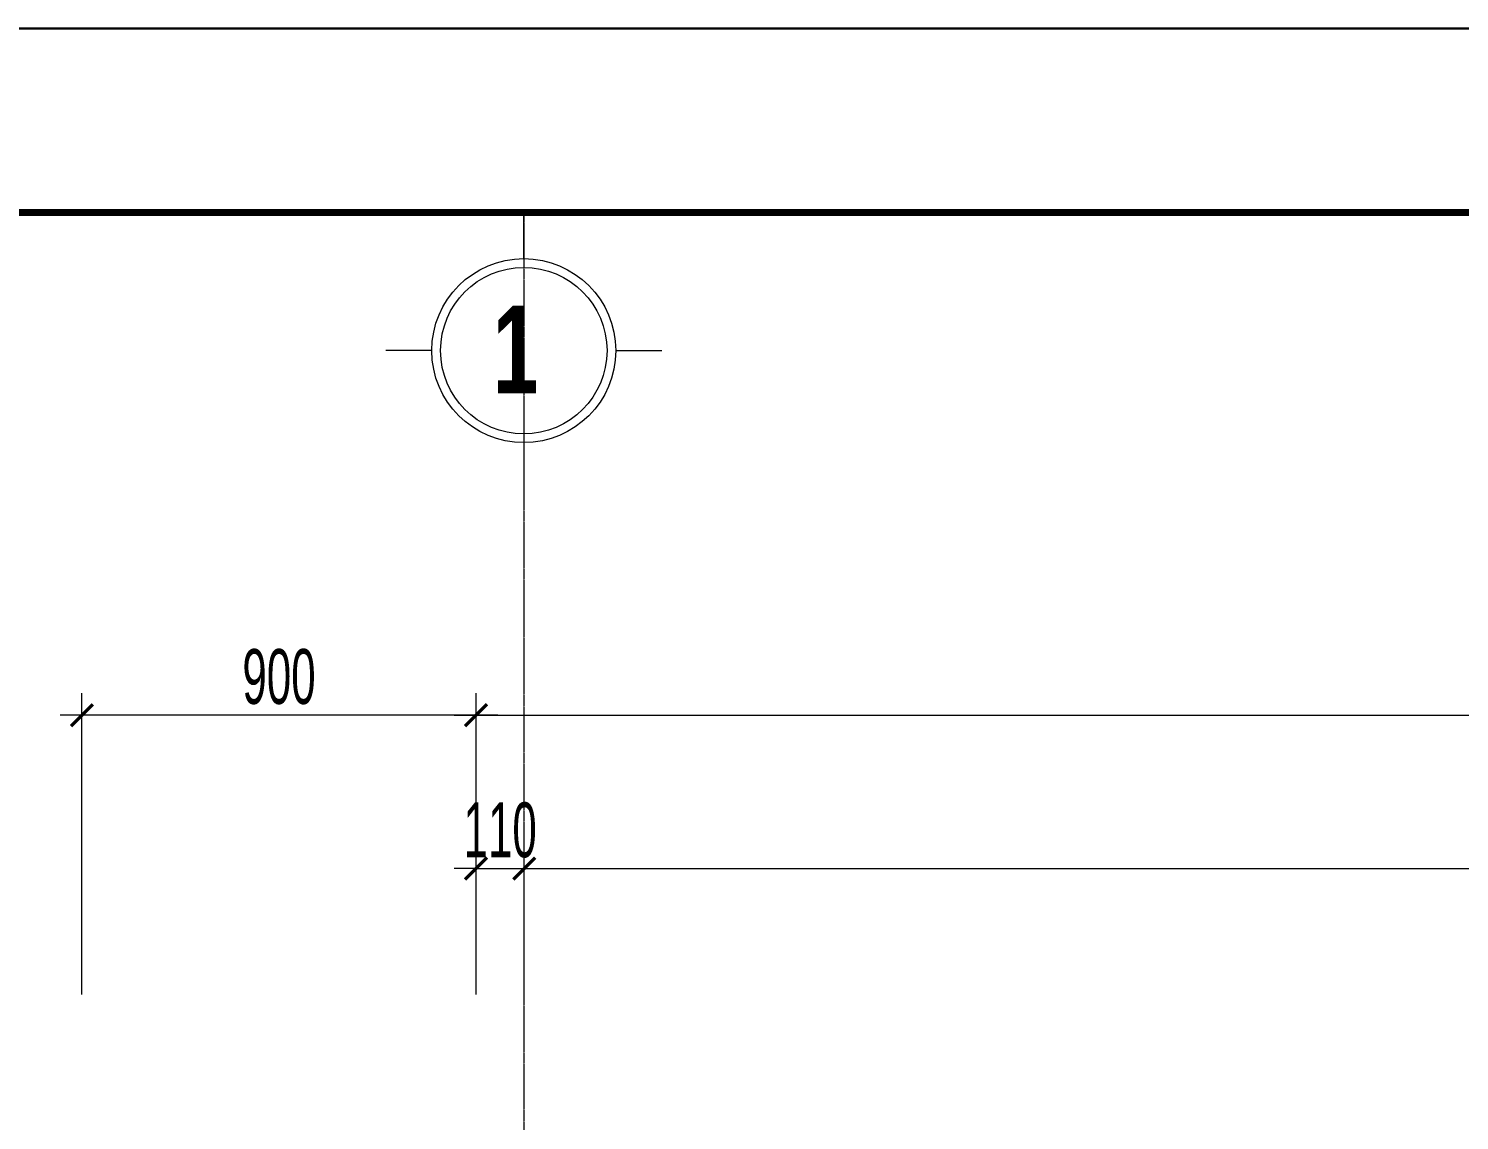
# Model space of a CAD drawing. Header units: millimetres. Extents: x 1336014 to 2939047, y -333549 to -60566.
# Drawn here: x 1366085 to 1369352, y -114101 to -111609 of the extents above; entities that cross this region are included whole.
import ezdxf

# ---------------------------------------------------------------- set-up
doc = ezdxf.new("R2010")
doc.units = ezdxf.units.MM
doc.header["$MEASUREMENT"] = 0
doc.linetypes.add('CENTER2', pattern=[1.125, 0.75, -0.125, 0.125, -0.125])
for name, color, linetype, lineweight in [('05.Text', 253, 'Continuous', 18), ('08.Dim', 156, 'Continuous', 15), ('10.truc', 250, 'CENTER2', 20), ('11.Khung bo', 32, 'Continuous', 50), ('12.Khung', 36, 'Continuous', 25)]:
    doc.layers.add(name, color=color, linetype=linetype, lineweight=lineweight)
doc.layers.add('Tpl_Bound', color=1, linetype='Continuous', plot=False)
doc.styles.add('AVANTHB', font='')
doc.styles.add('TT5_Text Dim', font='hoatbif.shx', dxfattribs={"width": 0.6})
doc.styles.get('AVANTHB').set_extended_font_data('.VnAvantH', bold=True)
doc.dimstyles.new('TT5_Dim 1-50', dxfattribs={"dimscale": 50, "dimtxt": 2.5, "dimasz": 1, "dimexe": 1, "dimexo": 0.5, "dimgap": 0.5, "dimtad": 1, "dimdec": 0, "dimzin": 0, "dimdsep": 46, "dimtxsty": 'TT5_Text Dim', "dimblk": 'ARCHTICK', "dimcen": 0, "dimdle": 1, "dimclrd": 256, "dimclre": 256, "dimclrt": 1, "dimadec": 0, "dimazin": 0, "dimtfac": 0.015, "dimtdec": 0, "dimtix": 1, "dimtmove": 2, "dimatfit": 3, "dimldrblk": 'DOT', "dimfxl": 1, "dimtolj": 1, "dimtzin": 0, "dimlwd": -1, "dimlwe": -1, "dimarcsym": 1})

# ---------------------------------------------------------------- blocks, each defined once
blk = doc.blocks.new('100')
at = {"layer": '11.Khung bo', "const_width": 26.7}
blk.add_lwpolyline([(1860913, -945239.8), (1860913, -916940.1), (1896062.6, -916940.1), (1896062.6, -945239.8)], close=True, dxfattribs=at)
blk.add_lwpolyline([(1860913, -945239.8), (1860913, -916940.1), (1896062.6, -916940.1), (1896062.6, -945239.8)], close=True, dxfattribs=at)
blk.add_lwpolyline([(1860913, -945239.8), (1860913, -916940.1), (1896062.6, -916940.1), (1896062.6, -945239.8)], close=True, dxfattribs=at)
at = {"layer": '12.Khung'}
blk.add_lwpolyline([(1901579.2, -945939.8), (1901579.2, -916240.1), (1859579.6, -916240.1), (1859579.6, -945939.8)], close=True, dxfattribs=at)
blk.add_lwpolyline([(1901579.2, -945939.8), (1901579.2, -916240.1), (1859579.6, -916240.1), (1859579.6, -945939.8)], close=True, dxfattribs=at)
blk.add_lwpolyline([(1901579.2, -945939.8), (1901579.2, -916240.1), (1859579.6, -916240.1), (1859579.6, -945939.8)], close=True, dxfattribs=at)
blk = doc.blocks.new('DANHTRUC')
for p, q in [((980383.4, -947346.6), (980383.4, -947136.6)), ((979963.4, -947766.6), (979753.4, -947766.6)), ((980803.4, -947766.6), (981013.4, -947766.6)), ((980383.4, -948186.6), (980383.4, -948396.6))]:
    blk.add_line(p, q)
for radius in [420, 380]:
    blk.add_circle((980383.4, -947766.6), radius)
blk = doc.blocks.new('_ARCHTICK')
at = {"const_width": 0.15}
blk.add_lwpolyline([(-0.5, -0.5), (0.5, 0.5)], dxfattribs=at)
blk = doc.blocks.new('*D280')
at = {"layer": '08.Dim', "transparency": 16777216}
for p, q in [((1367216.5, -113813.4), (1367216.5, -113475.9)), ((1373236.5, -113813.4), (1373236.5, -113475.9)), ((1367166.5, -113525.9), (1373286.5, -113525.9))]:
    blk.add_line(p, q, dxfattribs=at)
at = {"layer": 'Defpoints', "color": 0, "transparency": 16777216}
for p in [(1373236.5, -113525.9), (1367216.5, -113838.4), (1373236.5, -113838.4)]:
    blk.add_point(p, dxfattribs=at)
at = {"layer": '08.Dim', "transparency": 16777216, "xscale": 50, "yscale": 50, "zscale": 50, "rotation": 180}
blk.add_blockref('_ARCHTICK', (1367216.5, -113525.9), dxfattribs=at)
at = {"layer": '08.Dim', "transparency": 16777216, "xscale": 50, "yscale": 50, "zscale": 50}
blk.add_blockref('_ARCHTICK', (1373236.5, -113525.9), dxfattribs=at)
at = {"layer": '08.Dim', "color": 1, "transparency": 16777216, "insert": (1370226.5, -113438.4), "char_height": 125, "attachment_point": 5, "style": 'TT5_Text Dim'}
blk.add_mtext('\\A1;6020', dxfattribs=at)
blk = doc.blocks.new('_DOT')
blk.add_line((-0.5, 0), (-1, 0))
at = {"const_width": 0.5}
blk.add_lwpolyline([(-0.25, 0, 1), (0.25, 0, 1)], format="xyb", close=True, dxfattribs=at)
blk = doc.blocks.new('*D264')
at = {"layer": '08.Dim', "transparency": 16777216}
for p, q in [((1367106.5, -113813.4), (1367106.5, -113475.9)), ((1367216.5, -113813.4), (1367216.5, -113475.9)), ((1367106.5, -113525.9), (1367056.5, -113525.9)), ((1367106.5, -113525.9), (1367216.5, -113525.9)), ((1367216.5, -113525.9), (1367266.5, -113525.9))]:
    blk.add_line(p, q, dxfattribs=at)
at = {"layer": 'Defpoints', "color": 0, "transparency": 16777216}
for p in [(1367216.5, -113525.9), (1367106.5, -113838.4), (1367216.5, -113838.4)]:
    blk.add_point(p, dxfattribs=at)
at = {"layer": '08.Dim', "transparency": 16777216, "xscale": 50, "yscale": 50, "zscale": 50}
blk.add_blockref('_ARCHTICK', (1367106.5, -113525.9), dxfattribs=at)
at = {"layer": '08.Dim', "transparency": 16777216, "xscale": 50, "yscale": 50, "zscale": 50, "rotation": 180}
blk.add_blockref('_ARCHTICK', (1367216.5, -113525.9), dxfattribs=at)
at = {"layer": '08.Dim', "color": 1, "transparency": 16777216, "insert": (1367161.5, -113438.4), "char_height": 125, "attachment_point": 5, "style": 'TT5_Text Dim'}
blk.add_mtext('\\A1;110', dxfattribs=at)
blk = doc.blocks.new('*D266')
at = {"layer": '08.Dim', "transparency": 16777216}
for p, q in [((1367106.5, -113813.4), (1367106.5, -113125.9)), ((1382106.5, -113813.4), (1382106.5, -113125.9)), ((1367056.5, -113175.9), (1382156.5, -113175.9))]:
    blk.add_line(p, q, dxfattribs=at)
at = {"layer": 'Defpoints', "color": 0, "transparency": 16777216}
for p in [(1382106.5, -113175.9), (1367106.5, -113838.4), (1382106.5, -113838.4)]:
    blk.add_point(p, dxfattribs=at)
at = {"layer": '08.Dim', "transparency": 16777216, "xscale": 50, "yscale": 50, "zscale": 50, "rotation": 180}
blk.add_blockref('_ARCHTICK', (1367106.5, -113175.9), dxfattribs=at)
at = {"layer": '08.Dim', "transparency": 16777216, "xscale": 50, "yscale": 50, "zscale": 50}
blk.add_blockref('_ARCHTICK', (1382106.5, -113175.9), dxfattribs=at)
at = {"layer": '08.Dim', "color": 1, "transparency": 16777216, "insert": (1375306.5, -113088.4), "char_height": 125, "attachment_point": 5, "style": 'TT5_Text Dim'}
blk.add_mtext('\\A1;15000', dxfattribs=at)
blk = doc.blocks.new('*D300')
at = {"layer": '08.Dim', "transparency": 16777216}
for p, q in [((1366206.5, -113813.4), (1366206.5, -113125.9)), ((1367106.5, -113813.4), (1367106.5, -113125.9)), ((1367156.5, -113175.9), (1366156.5, -113175.9))]:
    blk.add_line(p, q, dxfattribs=at)
at = {"layer": 'Defpoints', "color": 0, "transparency": 16777216}
for p in [(1366206.5, -113175.9), (1366206.5, -113838.4), (1367106.5, -113838.4)]:
    blk.add_point(p, dxfattribs=at)
at = {"layer": '08.Dim', "transparency": 16777216, "xscale": 50, "yscale": 50, "zscale": 50, "rotation": 180}
blk.add_blockref('_ARCHTICK', (1366206.5, -113175.9), dxfattribs=at)
at = {"layer": '08.Dim', "transparency": 16777216, "xscale": 50, "yscale": 50, "zscale": 50}
blk.add_blockref('_ARCHTICK', (1367106.5, -113175.9), dxfattribs=at)
at = {"layer": '08.Dim', "color": 1, "transparency": 16777216, "insert": (1366656.5, -113088.4), "char_height": 125, "attachment_point": 5, "style": 'TT5_Text Dim'}
blk.add_mtext('\\A1;900', dxfattribs=at)

msp = doc.modelspace()

# ---------------------------------------------------------------- linework, layer by layer
at = {"layer": '10.truc'}
msp.add_line((1367215.5, -112028.8), (1367215.5, -129008.6), dxfattribs=at)
at = {"layer": 'Tpl_Bound', "color": 1}
msp.add_lwpolyline([(1362817.5, -129428.6), (1362817.5, -111608.8), (1388017.3, -111608.8), (1388017.3, -129428.6)], close=True, dxfattribs=at)

# ---------------------------------------------------------------- block references
at = {"layer": '05.Text'}
for name, p, xscale, yscale, zscale in [('100', (247069.7, 438135.3), 0.6, 0.6, 0.6), ('DANHTRUC', (877023.8, 361539.5), 0.5, 0.5, 0.5)]:
    msp.add_blockref(name, p, dxfattribs=dict(at, xscale=xscale, yscale=yscale, zscale=zscale))

# ---------------------------------------------------------------- texts
at = {"layer": '05.Text', "style": 'AVANTHB', "width": 0.7}
msp.add_text('1', height=200, dxfattribs=at).set_placement((1367144.7, -112441.5))

# ---------------------------------------------------------------- dimensions: what is measured, and where the dimension line sits
at = {"layer": '08.Dim'}
for base, p1, p2, picture, middle in [((1366206.5, -113175.9), (1367106.5, -113838.4), (1366206.5, -113838.4), '*D300', (1366656.5, -113088.4)), ((1367216.5, -113525.9), (1367106.5, -113838.4), (1367216.5, -113838.4), '*D264', (1367161.5, -113438.4)), ((1373236.5, -113525.9), (1367216.5, -113838.4), (1373236.5, -113838.4), '*D280', (1370226.5, -113438.4))]:
    dim = msp.add_linear_dim(base=base, p1=p1, p2=p2, dimstyle='TT5_Dim 1-50', dxfattribs=at)
    dim.commit()
    dim.dimension.update_dxf_attribs({"geometry": picture, "text_midpoint": middle})
dim = msp.add_linear_dim(base=(1382106.5, -113175.9), p1=(1367106.5, -113838.4), p2=(1382106.5, -113838.4), dimstyle='TT5_Dim 1-50', dxfattribs=at)
dim.commit()
dim.dimension.update_dxf_attribs({"geometry": '*D266', "text_midpoint": (1375306.5, -113088.4), "dimtype": 160})

doc.saveas('drawing.dxf')
